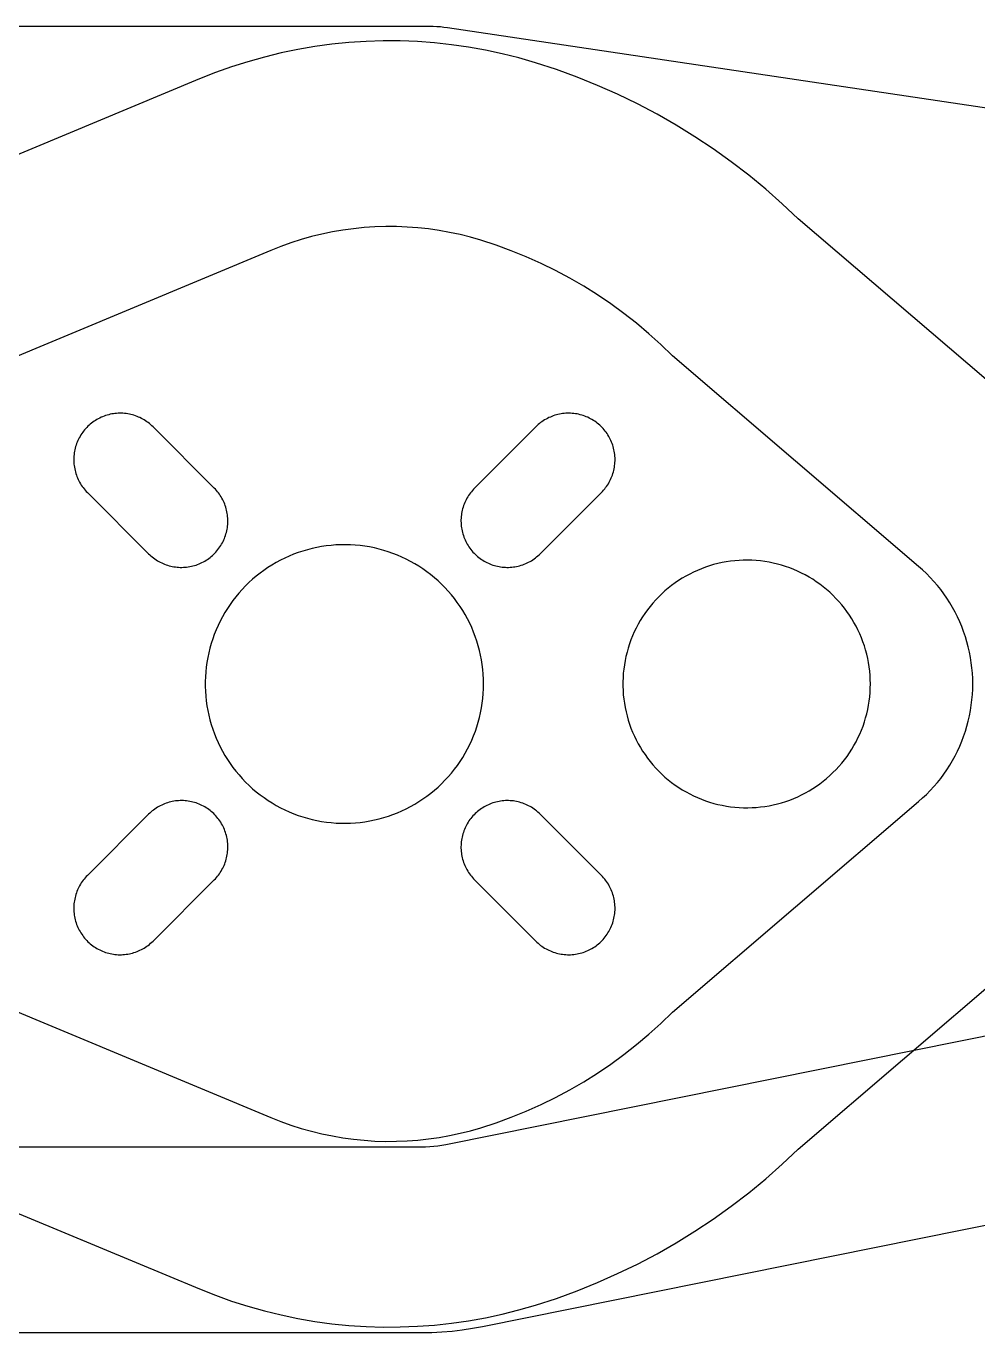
# Model space of a CAD drawing. Header units: millimetres. Extents: x 586 to 986, y -25 to 475.
# Drawn here: x 705.14 to 735.9, y 16.05 to 58.28 of the extents above; entities that cross this region are included whole.
import ezdxf

# ---------------------------------------------------------------- set-up
doc = ezdxf.new("R2010")
doc.units = ezdxf.units.MM
doc.header["$MEASUREMENT"] = 0
doc.layers.add('auxiliares', color=4, linetype='Continuous', true_color=0x00ffff)
doc.layers.add('corte', color=1, linetype='Continuous', true_color=0xff0000)

msp = doc.modelspace()

# ---------------------------------------------------------------- linework, layer by layer
at = {"layer": 'auxiliares'}
for p, q in [((675.912, 58.275), (718.172, 58.275)), ((718.172, 58.275), (718.29, 58.273)), ((718.29, 58.273), (718.408, 58.268)), ((718.408, 58.268), (718.526, 58.259)), ((718.526, 58.259), (718.643, 58.247)), ((718.643, 58.247), (718.761, 58.231)), ((718.761, 58.231), (743.757, 54.509)), ((713.923, 57.52), (713.38, 57.408)), ((714.469, 57.614), (713.923, 57.52)), ((715.019, 57.689), (714.469, 57.614)), ((715.57, 57.744), (715.019, 57.689)), ((716.124, 57.78), (715.57, 57.744)), ((716.678, 57.797), (716.124, 57.78)), ((717.232, 57.795), (716.678, 57.797)), ((717.786, 57.774), (717.232, 57.795)), ((718.34, 57.734), (717.786, 57.774)), ((718.891, 57.674), (718.34, 57.734)), ((719.44, 57.595), (718.891, 57.674)), ((719.986, 57.498), (719.44, 57.595)), ((720.528, 57.381), (719.986, 57.498)), ((712.307, 57.127), (711.779, 56.959)), ((712.841, 57.277), (712.307, 57.127)), ((713.38, 57.408), (712.841, 57.277)), ((721.065, 57.246), (720.528, 57.381)), ((721.598, 57.092), (721.065, 57.246)), ((722.275, 56.871), (721.598, 57.092)), ((711.256, 56.773), (710.741, 56.568)), ((711.779, 56.959), (711.256, 56.773)), ((722.945, 56.627), (722.275, 56.871)), ((723.606, 56.361), (722.945, 56.627)), ((710.741, 56.568), (690.963, 48.328)), ((724.257, 56.072), (723.606, 56.361)), ((724.898, 55.762), (724.257, 56.072)), ((725.529, 55.429), (724.898, 55.762)), ((726.147, 55.076), (725.529, 55.429)), ((726.754, 54.702), (726.147, 55.076)), ((727.347, 54.307), (726.754, 54.702)), ((727.927, 53.893), (727.347, 54.307)), ((728.492, 53.459), (727.927, 53.893)), ((729.042, 53.006), (728.492, 53.459)), ((729.577, 52.535), (729.042, 53.006)), ((730.095, 52.046), (729.577, 52.535)), ((737.888, 45.377), (730.095, 52.046)), ((730.095, 21.993), (737.888, 28.663)), ((746.145, 27.653), (718.705, 22.133)), ((690.963, 25.712), (710.741, 17.472)), ((717.916, 22.054), (675.912, 22.054)), ((718.048, 22.056), (717.916, 22.054)), ((718.181, 22.063), (718.048, 22.056)), ((718.312, 22.074), (718.181, 22.063)), ((718.444, 22.089), (718.312, 22.074)), ((718.575, 22.109), (718.444, 22.089)), ((718.705, 22.133), (718.575, 22.109)), ((729.577, 21.504), (730.095, 21.993)), ((729.042, 21.033), (729.577, 21.504)), ((728.492, 20.58), (729.042, 21.033)), ((727.927, 20.147), (728.492, 20.58)), ((727.347, 19.732), (727.927, 20.147)), ((726.754, 19.338), (727.347, 19.732)), ((726.147, 18.964), (726.754, 19.338)), ((724.898, 18.278), (725.529, 18.61)), ((725.529, 18.61), (726.147, 18.964)), ((724.257, 17.968), (724.898, 18.278)), ((723.606, 17.679), (724.257, 17.968)), ((710.741, 17.472), (711.256, 17.267)), ((722.275, 17.169), (722.945, 17.412)), ((722.945, 17.412), (723.606, 17.679)), ((711.256, 17.267), (711.779, 17.081)), ((711.779, 17.081), (712.307, 16.913)), ((712.307, 16.913), (712.841, 16.763)), ((721.065, 16.794), (721.598, 16.948)), ((721.598, 16.948), (722.275, 17.169)), ((712.841, 16.763), (713.38, 16.632)), ((713.38, 16.632), (713.923, 16.519)), ((713.923, 16.519), (714.469, 16.426)), ((719.44, 16.444), (719.986, 16.542)), ((719.986, 16.542), (720.528, 16.659)), ((720.528, 16.659), (721.065, 16.794)), ((714.469, 16.426), (715.019, 16.351)), ((715.019, 16.351), (715.57, 16.296)), ((715.57, 16.296), (716.124, 16.259)), ((716.124, 16.259), (716.678, 16.242)), ((716.678, 16.242), (717.232, 16.244)), ((717.232, 16.244), (717.786, 16.266)), ((717.786, 16.266), (718.34, 16.306)), ((718.34, 16.306), (718.891, 16.366)), ((718.891, 16.366), (719.44, 16.444))]:
    msp.add_line(p, q, dxfattribs=at)
at = {"layer": 'corte', "linetype": 'Continuous', "lineweight": 25}
for p, q in [((714.698, 51.555), (714.361, 51.473)), ((715.037, 51.625), (714.698, 51.555)), ((715.379, 51.683), (715.037, 51.625)), ((715.722, 51.73), (715.379, 51.683)), ((716.067, 51.765), (715.722, 51.73)), ((716.413, 51.787), (716.067, 51.765)), ((716.759, 51.798), (716.413, 51.787)), ((717.106, 51.797), (716.759, 51.798)), ((717.452, 51.783), (717.106, 51.797)), ((717.798, 51.758), (717.452, 51.783)), ((718.142, 51.721), (717.798, 51.758)), ((718.485, 51.672), (718.142, 51.721)), ((718.826, 51.611), (718.485, 51.672)), ((719.165, 51.538), (718.826, 51.611)), ((719.501, 51.453), (719.165, 51.538)), ((713.371, 51.157), (713.049, 51.03)), ((713.697, 51.274), (713.371, 51.157)), ((714.027, 51.379), (713.697, 51.274)), ((714.361, 51.473), (714.027, 51.379)), ((719.834, 51.357), (719.501, 51.453)), ((720.33, 51.195), (719.834, 51.357)), ((720.82, 51.016), (720.33, 51.195)), ((713.049, 51.03), (693.271, 42.789)), ((721.304, 50.82), (720.82, 51.016)), ((721.78, 50.607), (721.304, 50.82)), ((722.249, 50.378), (721.78, 50.607)), ((722.71, 50.132), (722.249, 50.378)), ((723.161, 49.871), (722.71, 50.132)), ((723.603, 49.594), (723.161, 49.871)), ((724.036, 49.302), (723.603, 49.594)), ((724.458, 48.995), (724.036, 49.302)), ((724.869, 48.674), (724.458, 48.995)), ((725.269, 48.338), (724.869, 48.674)), ((725.656, 47.989), (725.269, 48.338)), ((726.032, 47.626), (725.656, 47.989)), ((733.986, 40.819), (726.032, 47.626)), ((707.515, 45.613), (707.469, 45.59)), ((707.561, 45.636), (707.515, 45.613)), ((707.609, 45.656), (707.561, 45.636)), ((707.657, 45.675), (707.609, 45.656)), ((707.706, 45.692), (707.657, 45.675)), ((707.756, 45.707), (707.706, 45.692)), ((707.806, 45.721), (707.756, 45.707)), ((707.856, 45.733), (707.806, 45.721)), ((707.907, 45.743), (707.856, 45.733)), ((707.958, 45.752), (707.907, 45.743)), ((708.009, 45.758), (707.958, 45.752)), ((708.061, 45.763), (708.009, 45.758)), ((708.112, 45.766), (708.061, 45.763)), ((708.164, 45.768), (708.112, 45.766)), ((708.216, 45.767), (708.164, 45.768)), ((708.268, 45.765), (708.216, 45.767)), ((708.319, 45.761), (708.268, 45.765)), ((708.371, 45.755), (708.319, 45.761)), ((708.422, 45.748), (708.371, 45.755)), ((708.473, 45.738), (708.422, 45.748)), ((708.523, 45.727), (708.473, 45.738)), ((708.574, 45.714), (708.523, 45.727)), ((708.623, 45.7), (708.574, 45.714)), ((708.673, 45.683), (708.623, 45.7)), ((708.721, 45.666), (708.673, 45.683)), ((708.769, 45.646), (708.721, 45.666)), ((708.816, 45.625), (708.769, 45.646)), ((708.863, 45.602), (708.816, 45.625)), ((708.908, 45.577), (708.863, 45.602)), ((721.987, 45.602), (721.942, 45.577)), ((722.034, 45.625), (721.987, 45.602)), ((722.081, 45.646), (722.034, 45.625)), ((722.129, 45.666), (722.081, 45.646)), ((722.177, 45.683), (722.129, 45.666)), ((722.227, 45.7), (722.177, 45.683)), ((722.276, 45.714), (722.227, 45.7)), ((722.326, 45.727), (722.276, 45.714)), ((722.377, 45.738), (722.326, 45.727)), ((722.428, 45.748), (722.377, 45.738)), ((722.479, 45.755), (722.428, 45.748)), ((722.531, 45.761), (722.479, 45.755)), ((722.582, 45.765), (722.531, 45.761)), ((722.634, 45.767), (722.582, 45.765)), ((722.686, 45.768), (722.634, 45.767)), ((722.737, 45.766), (722.686, 45.768)), ((722.789, 45.763), (722.737, 45.766)), ((722.841, 45.758), (722.789, 45.763)), ((722.892, 45.752), (722.841, 45.758)), ((722.943, 45.743), (722.892, 45.752)), ((722.994, 45.733), (722.943, 45.743)), ((723.044, 45.721), (722.994, 45.733)), ((723.094, 45.707), (723.044, 45.721)), ((723.144, 45.692), (723.094, 45.707)), ((723.193, 45.675), (723.144, 45.692)), ((723.241, 45.656), (723.193, 45.675)), ((723.288, 45.636), (723.241, 45.656)), ((723.335, 45.613), (723.288, 45.636)), ((723.381, 45.59), (723.335, 45.613)), ((706.996, 45.193), (706.965, 45.151)), ((707.029, 45.233), (706.996, 45.193)), ((707.063, 45.272), (707.029, 45.233)), ((707.098, 45.31), (707.063, 45.272)), ((707.135, 45.346), (707.098, 45.31)), ((707.173, 45.382), (707.135, 45.346)), ((707.212, 45.416), (707.173, 45.382)), ((707.252, 45.448), (707.212, 45.416)), ((707.293, 45.48), (707.252, 45.448)), ((707.336, 45.509), (707.293, 45.48)), ((707.379, 45.538), (707.336, 45.509)), ((707.423, 45.565), (707.379, 45.538)), ((707.469, 45.59), (707.423, 45.565)), ((708.953, 45.551), (708.908, 45.577)), ((708.997, 45.524), (708.953, 45.551)), ((709.04, 45.495), (708.997, 45.524)), ((709.082, 45.464), (709.04, 45.495)), ((709.122, 45.432), (709.082, 45.464)), ((709.162, 45.399), (709.122, 45.432)), ((709.201, 45.364), (709.162, 45.399)), ((709.238, 45.328), (709.201, 45.364)), ((711.218, 43.348), (709.238, 45.328)), ((721.612, 45.328), (719.632, 43.348)), ((721.649, 45.364), (721.612, 45.328)), ((721.688, 45.399), (721.649, 45.364)), ((721.727, 45.432), (721.688, 45.399)), ((721.768, 45.464), (721.727, 45.432)), ((721.81, 45.495), (721.768, 45.464)), ((721.853, 45.524), (721.81, 45.495)), ((721.897, 45.551), (721.853, 45.524)), ((721.942, 45.577), (721.897, 45.551)), ((723.427, 45.565), (723.381, 45.59)), ((723.471, 45.538), (723.427, 45.565)), ((723.514, 45.509), (723.471, 45.538)), ((723.557, 45.48), (723.514, 45.509)), ((723.598, 45.448), (723.557, 45.48)), ((723.638, 45.416), (723.598, 45.448)), ((723.677, 45.382), (723.638, 45.416)), ((723.715, 45.346), (723.677, 45.382)), ((723.752, 45.31), (723.715, 45.346)), ((723.787, 45.272), (723.752, 45.31)), ((723.821, 45.233), (723.787, 45.272)), ((723.854, 45.193), (723.821, 45.233)), ((723.885, 45.151), (723.854, 45.193)), ((706.77, 44.787), (706.753, 44.739)), ((706.789, 44.836), (706.77, 44.787)), ((706.809, 44.883), (706.789, 44.836)), ((706.831, 44.93), (706.809, 44.883)), ((706.855, 44.976), (706.831, 44.93)), ((706.88, 45.021), (706.855, 44.976)), ((706.907, 45.066), (706.88, 45.021)), ((706.935, 45.109), (706.907, 45.066)), ((706.965, 45.151), (706.935, 45.109)), ((723.915, 45.109), (723.885, 45.151)), ((723.943, 45.066), (723.915, 45.109)), ((723.97, 45.021), (723.943, 45.066)), ((723.995, 44.976), (723.97, 45.021)), ((724.019, 44.93), (723.995, 44.976)), ((724.041, 44.883), (724.019, 44.93)), ((724.061, 44.836), (724.041, 44.883)), ((724.08, 44.787), (724.061, 44.836)), ((724.097, 44.739), (724.08, 44.787)), ((706.678, 44.332), (706.677, 44.281)), ((706.682, 44.384), (706.678, 44.332)), ((706.687, 44.436), (706.682, 44.384)), ((706.693, 44.487), (706.687, 44.436)), ((706.702, 44.538), (706.693, 44.487)), ((706.712, 44.589), (706.702, 44.538)), ((706.724, 44.639), (706.712, 44.589)), ((706.738, 44.689), (706.724, 44.639)), ((706.753, 44.739), (706.738, 44.689)), ((724.112, 44.689), (724.097, 44.739)), ((724.126, 44.639), (724.112, 44.689)), ((724.138, 44.589), (724.126, 44.639)), ((724.148, 44.538), (724.138, 44.589)), ((724.157, 44.487), (724.148, 44.538)), ((724.163, 44.436), (724.157, 44.487)), ((724.168, 44.384), (724.163, 44.436)), ((724.171, 44.332), (724.168, 44.384)), ((724.173, 44.281), (724.171, 44.332)), ((706.677, 44.281), (706.678, 44.229)), ((706.678, 44.229), (706.68, 44.177)), ((706.68, 44.177), (706.684, 44.125)), ((706.684, 44.125), (706.69, 44.074)), ((706.69, 44.074), (706.697, 44.023)), ((706.697, 44.023), (706.707, 43.972)), ((706.707, 43.972), (706.718, 43.921)), ((706.718, 43.921), (706.73, 43.871)), ((724.119, 43.871), (724.132, 43.921)), ((724.132, 43.921), (724.143, 43.972)), ((724.143, 43.972), (724.153, 44.023)), ((724.153, 44.023), (724.16, 44.074)), ((724.16, 44.074), (724.166, 44.125)), ((724.166, 44.125), (724.17, 44.177)), ((724.17, 44.177), (724.172, 44.229)), ((724.172, 44.229), (724.173, 44.281)), ((706.73, 43.871), (706.745, 43.821)), ((706.745, 43.821), (706.761, 43.772)), ((706.761, 43.772), (706.779, 43.724)), ((706.779, 43.724), (706.799, 43.676)), ((706.799, 43.676), (706.82, 43.629)), ((706.82, 43.629), (706.843, 43.582)), ((706.843, 43.582), (706.867, 43.536)), ((706.867, 43.536), (706.893, 43.492)), ((706.893, 43.492), (706.921, 43.448)), ((723.929, 43.448), (723.956, 43.492)), ((723.956, 43.492), (723.982, 43.536)), ((723.982, 43.536), (724.007, 43.582)), ((724.007, 43.582), (724.03, 43.629)), ((724.03, 43.629), (724.051, 43.676)), ((724.051, 43.676), (724.071, 43.724)), ((724.071, 43.724), (724.089, 43.772)), ((724.089, 43.772), (724.105, 43.821)), ((724.105, 43.821), (724.119, 43.871)), ((706.921, 43.448), (706.95, 43.405)), ((706.95, 43.405), (706.981, 43.363)), ((706.981, 43.363), (707.012, 43.322)), ((707.012, 43.322), (707.046, 43.283)), ((707.046, 43.283), (707.08, 43.244)), ((707.08, 43.244), (707.116, 43.207)), ((707.116, 43.207), (709.096, 41.227)), ((711.254, 43.311), (711.218, 43.348)), ((711.288, 43.273), (711.254, 43.311)), ((711.322, 43.233), (711.288, 43.273)), ((711.354, 43.192), (711.322, 43.233)), ((711.384, 43.15), (711.354, 43.192)), ((711.413, 43.108), (711.384, 43.15)), ((711.441, 43.064), (711.413, 43.108)), ((719.437, 43.108), (719.409, 43.064)), ((719.466, 43.15), (719.437, 43.108)), ((719.496, 43.192), (719.466, 43.15)), ((719.528, 43.233), (719.496, 43.192)), ((719.562, 43.273), (719.528, 43.233)), ((719.596, 43.311), (719.562, 43.273)), ((719.632, 43.348), (719.596, 43.311)), ((721.754, 41.227), (723.733, 43.207)), ((723.733, 43.207), (723.769, 43.244)), ((723.769, 43.244), (723.804, 43.283)), ((723.804, 43.283), (723.837, 43.322)), ((723.837, 43.322), (723.869, 43.363)), ((723.869, 43.363), (723.9, 43.405)), ((723.9, 43.405), (723.929, 43.448)), ((711.467, 43.019), (711.441, 43.064)), ((711.491, 42.973), (711.467, 43.019)), ((711.514, 42.927), (711.491, 42.973)), ((711.535, 42.88), (711.514, 42.927)), ((711.555, 42.832), (711.535, 42.88)), ((711.573, 42.783), (711.555, 42.832)), ((711.589, 42.734), (711.573, 42.783)), ((711.604, 42.684), (711.589, 42.734)), ((711.616, 42.634), (711.604, 42.684)), ((719.246, 42.684), (719.233, 42.634)), ((719.261, 42.734), (719.246, 42.684)), ((719.277, 42.783), (719.261, 42.734)), ((719.295, 42.832), (719.277, 42.783)), ((719.315, 42.88), (719.295, 42.832)), ((719.336, 42.927), (719.315, 42.88)), ((719.359, 42.973), (719.336, 42.927)), ((719.383, 43.019), (719.359, 42.973)), ((719.409, 43.064), (719.383, 43.019)), ((711.628, 42.584), (711.616, 42.634)), ((711.637, 42.533), (711.628, 42.584)), ((711.644, 42.481), (711.637, 42.533)), ((711.65, 42.43), (711.644, 42.481)), ((711.654, 42.378), (711.65, 42.43)), ((711.652, 42.171), (711.656, 42.223)), ((711.656, 42.327), (711.654, 42.378)), ((711.657, 42.275), (711.656, 42.327)), ((711.656, 42.223), (711.657, 42.275)), ((719.196, 42.378), (719.193, 42.327)), ((719.193, 42.327), (719.193, 42.275)), ((719.193, 42.275), (719.194, 42.223)), ((719.194, 42.223), (719.197, 42.171)), ((719.2, 42.43), (719.196, 42.378)), ((719.205, 42.481), (719.2, 42.43)), ((719.213, 42.533), (719.205, 42.481)), ((719.222, 42.584), (719.213, 42.533)), ((719.233, 42.634), (719.222, 42.584)), ((711.564, 41.768), (711.581, 41.817)), ((711.581, 41.817), (711.597, 41.866)), ((711.597, 41.866), (711.61, 41.916)), ((711.61, 41.916), (711.622, 41.967)), ((711.622, 41.967), (711.632, 42.017)), ((711.632, 42.017), (711.641, 42.068)), ((711.641, 42.068), (711.648, 42.12)), ((711.648, 42.12), (711.652, 42.171)), ((719.197, 42.171), (719.202, 42.12)), ((719.202, 42.12), (719.209, 42.068)), ((719.209, 42.068), (719.217, 42.017)), ((719.217, 42.017), (719.228, 41.967)), ((719.228, 41.967), (719.24, 41.916)), ((719.24, 41.916), (719.253, 41.866)), ((719.253, 41.866), (719.269, 41.817)), ((719.269, 41.817), (719.286, 41.768)), ((711.338, 41.363), (711.369, 41.404)), ((711.369, 41.404), (711.399, 41.446)), ((711.399, 41.446), (711.427, 41.49)), ((711.427, 41.49), (711.454, 41.534)), ((711.454, 41.534), (711.479, 41.579)), ((711.479, 41.579), (711.503, 41.625)), ((711.503, 41.625), (711.525, 41.672)), ((711.525, 41.672), (711.545, 41.72)), ((711.545, 41.72), (711.564, 41.768)), ((714.379, 41.397), (714.227, 41.358)), ((714.531, 41.43), (714.379, 41.397)), ((714.685, 41.459), (714.531, 41.43)), ((714.839, 41.482), (714.685, 41.459)), ((714.995, 41.499), (714.839, 41.482)), ((715.15, 41.511), (714.995, 41.499)), ((715.306, 41.518), (715.15, 41.511)), ((715.463, 41.52), (715.306, 41.518)), ((715.619, 41.516), (715.463, 41.52)), ((715.775, 41.506), (715.619, 41.516)), ((715.93, 41.491), (715.775, 41.506)), ((716.085, 41.471), (715.93, 41.491)), ((716.239, 41.446), (716.085, 41.471)), ((716.392, 41.415), (716.239, 41.446)), ((716.544, 41.378), (716.392, 41.415)), ((716.695, 41.337), (716.544, 41.378)), ((719.286, 41.768), (719.305, 41.72)), ((719.305, 41.72), (719.325, 41.672)), ((719.325, 41.672), (719.347, 41.625)), ((719.347, 41.625), (719.371, 41.579)), ((719.371, 41.579), (719.396, 41.534)), ((719.396, 41.534), (719.423, 41.49)), ((719.423, 41.49), (719.451, 41.446)), ((719.451, 41.446), (719.481, 41.404)), ((719.481, 41.404), (719.512, 41.363)), ((709.096, 41.227), (709.134, 41.191)), ((709.134, 41.191), (709.172, 41.156)), ((709.172, 41.156), (709.212, 41.123)), ((709.212, 41.123), (709.252, 41.091)), ((709.252, 41.091), (709.294, 41.061)), ((709.294, 41.061), (709.337, 41.032)), ((709.337, 41.032), (709.381, 41.004)), ((709.381, 41.004), (709.426, 40.978)), ((709.426, 40.978), (709.471, 40.954)), ((710.819, 40.942), (710.866, 40.966)), ((710.866, 40.966), (710.911, 40.991)), ((710.911, 40.991), (710.955, 41.018)), ((710.955, 41.018), (710.998, 41.046)), ((710.998, 41.046), (711.041, 41.076)), ((711.041, 41.076), (711.082, 41.107)), ((711.082, 41.107), (711.122, 41.14)), ((711.122, 41.14), (711.161, 41.174)), ((711.161, 41.174), (711.199, 41.209)), ((711.199, 41.209), (711.236, 41.246)), ((711.236, 41.246), (711.271, 41.283)), ((711.271, 41.283), (711.305, 41.322)), ((711.305, 41.322), (711.338, 41.363)), ((713.356, 41.016), (713.219, 40.942)), ((713.496, 41.086), (713.356, 41.016)), ((713.639, 41.15), (713.496, 41.086)), ((713.783, 41.21), (713.639, 41.15)), ((713.929, 41.264), (713.783, 41.21)), ((714.078, 41.313), (713.929, 41.264)), ((714.227, 41.358), (714.078, 41.313)), ((716.844, 41.29), (716.695, 41.337)), ((716.991, 41.238), (716.844, 41.29)), ((717.137, 41.182), (716.991, 41.238)), ((717.28, 41.12), (717.137, 41.182)), ((717.421, 41.053), (717.28, 41.12)), ((717.56, 40.981), (717.421, 41.053)), ((717.696, 40.905), (717.56, 40.981)), ((719.512, 41.363), (719.545, 41.322)), ((719.545, 41.322), (719.579, 41.283)), ((719.579, 41.283), (719.614, 41.246)), ((719.614, 41.246), (719.651, 41.209)), ((719.651, 41.209), (719.689, 41.174)), ((719.689, 41.174), (719.728, 41.14)), ((719.728, 41.14), (719.768, 41.107)), ((719.768, 41.107), (719.809, 41.076)), ((719.809, 41.076), (719.851, 41.046)), ((719.851, 41.046), (719.895, 41.018)), ((719.895, 41.018), (719.939, 40.991)), ((719.939, 40.991), (719.984, 40.966)), ((719.984, 40.966), (720.03, 40.942)), ((721.378, 40.954), (721.424, 40.978)), ((721.424, 40.978), (721.469, 41.004)), ((721.469, 41.004), (721.513, 41.032)), ((721.513, 41.032), (721.556, 41.061)), ((721.556, 41.061), (721.597, 41.091)), ((721.597, 41.091), (721.638, 41.123)), ((721.638, 41.123), (721.678, 41.156)), ((721.678, 41.156), (721.716, 41.191)), ((721.716, 41.191), (721.754, 41.227)), ((727.767, 40.965), (727.631, 40.94)), ((727.904, 40.986), (727.767, 40.965)), ((728.042, 41.001), (727.904, 40.986)), ((728.181, 41.012), (728.042, 41.001)), ((728.319, 41.018), (728.181, 41.012)), ((728.458, 41.02), (728.319, 41.018)), ((728.597, 41.016), (728.458, 41.02)), ((728.736, 41.008), (728.597, 41.016)), ((728.874, 40.995), (728.736, 41.008)), ((729.012, 40.977), (728.874, 40.995)), ((729.149, 40.954), (729.012, 40.977)), ((709.471, 40.954), (709.518, 40.931)), ((709.518, 40.931), (709.565, 40.91)), ((709.565, 40.91), (709.613, 40.89)), ((709.613, 40.89), (709.662, 40.872)), ((709.662, 40.872), (709.711, 40.856)), ((709.711, 40.856), (709.76, 40.841)), ((709.76, 40.841), (709.811, 40.828)), ((709.811, 40.828), (709.861, 40.817)), ((709.861, 40.817), (709.912, 40.808)), ((709.912, 40.808), (709.963, 40.8)), ((709.963, 40.8), (710.015, 40.795)), ((710.015, 40.795), (710.066, 40.791)), ((710.066, 40.791), (710.118, 40.788)), ((710.118, 40.788), (710.17, 40.788)), ((710.17, 40.788), (710.222, 40.789)), ((710.222, 40.789), (710.273, 40.792)), ((710.273, 40.792), (710.325, 40.797)), ((710.325, 40.797), (710.376, 40.804)), ((710.376, 40.804), (710.427, 40.812)), ((710.427, 40.812), (710.478, 40.823)), ((710.478, 40.823), (710.529, 40.835)), ((710.529, 40.835), (710.578, 40.848)), ((710.578, 40.848), (710.628, 40.864)), ((710.628, 40.864), (710.677, 40.881)), ((710.677, 40.881), (710.725, 40.899)), ((710.725, 40.899), (710.773, 40.92)), ((710.773, 40.92), (710.819, 40.942)), ((712.697, 40.599), (712.575, 40.502)), ((712.823, 40.691), (712.697, 40.599)), ((712.952, 40.78), (712.823, 40.691)), ((713.084, 40.863), (712.952, 40.78)), ((713.219, 40.942), (713.084, 40.863)), ((717.83, 40.823), (717.696, 40.905)), ((717.96, 40.738), (717.83, 40.823)), ((718.088, 40.647), (717.96, 40.738)), ((718.212, 40.553), (718.088, 40.647)), ((718.333, 40.454), (718.212, 40.553)), ((720.03, 40.942), (720.077, 40.92)), ((720.077, 40.92), (720.125, 40.899)), ((720.125, 40.899), (720.173, 40.881)), ((720.173, 40.881), (720.222, 40.864)), ((720.222, 40.864), (720.271, 40.848)), ((720.271, 40.848), (720.321, 40.835)), ((720.321, 40.835), (720.372, 40.823)), ((720.372, 40.823), (720.423, 40.812)), ((720.423, 40.812), (720.474, 40.804)), ((720.474, 40.804), (720.525, 40.797)), ((720.525, 40.797), (720.576, 40.792)), ((720.576, 40.792), (720.628, 40.789)), ((720.628, 40.789), (720.68, 40.788)), ((720.68, 40.788), (720.732, 40.788)), ((720.732, 40.788), (720.783, 40.791)), ((720.783, 40.791), (720.835, 40.795)), ((720.835, 40.795), (720.887, 40.8)), ((720.887, 40.8), (720.938, 40.808)), ((720.938, 40.808), (720.989, 40.817)), ((720.989, 40.817), (721.039, 40.828)), ((721.039, 40.828), (721.089, 40.841)), ((721.089, 40.841), (721.139, 40.856)), ((721.139, 40.856), (721.188, 40.872)), ((721.188, 40.872), (721.237, 40.89)), ((721.237, 40.89), (721.285, 40.91)), ((721.285, 40.91), (721.332, 40.931)), ((721.332, 40.931), (721.378, 40.954)), ((726.586, 40.572), (726.464, 40.506)), ((726.711, 40.634), (726.586, 40.572)), ((726.837, 40.691), (726.711, 40.634)), ((726.965, 40.744), (726.837, 40.691)), ((727.096, 40.792), (726.965, 40.744)), ((727.227, 40.836), (727.096, 40.792)), ((727.36, 40.876), (727.227, 40.836)), ((727.495, 40.91), (727.36, 40.876)), ((727.631, 40.94), (727.495, 40.91)), ((729.285, 40.926), (729.149, 40.954)), ((729.42, 40.894), (729.285, 40.926)), ((729.554, 40.857), (729.42, 40.894)), ((729.686, 40.816), (729.554, 40.857)), ((729.817, 40.77), (729.686, 40.816)), ((729.946, 40.719), (729.817, 40.77)), ((730.074, 40.664), (729.946, 40.719)), ((730.199, 40.605), (730.074, 40.664)), ((730.323, 40.541), (730.199, 40.605)), ((730.444, 40.473), (730.323, 40.541)), ((734.115, 40.704), (733.986, 40.819)), ((734.241, 40.585), (734.115, 40.704)), ((734.362, 40.462), (734.241, 40.585)), ((712.228, 40.187), (712.12, 40.074)), ((712.34, 40.296), (712.228, 40.187)), ((712.456, 40.401), (712.34, 40.296)), ((712.575, 40.502), (712.456, 40.401)), ((718.45, 40.351), (718.333, 40.454)), ((718.564, 40.244), (718.45, 40.351)), ((718.674, 40.133), (718.564, 40.244)), ((718.78, 40.018), (718.674, 40.133)), ((725.891, 40.115), (725.785, 40.025)), ((726, 40.201), (725.891, 40.115)), ((726.112, 40.283), (726, 40.201)), ((726.227, 40.362), (726.112, 40.283)), ((726.344, 40.436), (726.227, 40.362)), ((726.464, 40.506), (726.344, 40.436)), ((730.562, 40.401), (730.444, 40.473)), ((730.678, 40.325), (730.562, 40.401)), ((730.792, 40.244), (730.678, 40.325)), ((730.902, 40.16), (730.792, 40.244)), ((731.01, 40.072), (730.902, 40.16)), ((734.478, 40.335), (734.362, 40.462)), ((734.59, 40.204), (734.478, 40.335)), ((734.698, 40.069), (734.59, 40.204)), ((711.821, 39.714), (711.729, 39.587)), ((711.916, 39.837), (711.821, 39.714)), ((712.016, 39.958), (711.916, 39.837)), ((712.12, 40.074), (712.016, 39.958)), ((718.882, 39.9), (718.78, 40.018)), ((718.98, 39.778), (718.882, 39.9)), ((719.074, 39.653), (718.98, 39.778)), ((725.487, 39.735), (725.395, 39.631)), ((725.583, 39.835), (725.487, 39.735)), ((725.683, 39.932), (725.583, 39.835)), ((725.785, 40.025), (725.683, 39.932)), ((731.114, 39.981), (731.01, 40.072)), ((731.215, 39.886), (731.114, 39.981)), ((731.313, 39.787), (731.215, 39.886)), ((731.407, 39.685), (731.313, 39.787)), ((734.801, 39.93), (734.698, 40.069)), ((734.899, 39.788), (734.801, 39.93)), ((734.992, 39.643), (734.899, 39.788)), ((711.56, 39.325), (711.482, 39.189)), ((711.642, 39.457), (711.56, 39.325)), ((711.729, 39.587), (711.642, 39.457)), ((719.163, 39.525), (719.074, 39.653)), ((719.248, 39.394), (719.163, 39.525)), ((719.328, 39.26), (719.248, 39.394)), ((725.14, 39.302), (725.063, 39.187)), ((725.221, 39.415), (725.14, 39.302)), ((725.306, 39.524), (725.221, 39.415)), ((725.395, 39.631), (725.306, 39.524)), ((731.498, 39.58), (731.407, 39.685)), ((731.585, 39.472), (731.498, 39.58)), ((731.668, 39.361), (731.585, 39.472)), ((731.748, 39.247), (731.668, 39.361)), ((735.08, 39.494), (734.992, 39.643)), ((735.163, 39.343), (735.08, 39.494)), ((735.24, 39.189), (735.163, 39.343)), ((711.341, 38.91), (711.278, 38.768)), ((711.409, 39.051), (711.341, 38.91)), ((711.482, 39.189), (711.409, 39.051)), ((719.403, 39.123), (719.328, 39.26)), ((719.474, 38.984), (719.403, 39.123)), ((719.54, 38.842), (719.474, 38.984)), ((724.92, 38.948), (724.856, 38.825)), ((724.989, 39.069), (724.92, 38.948)), ((725.063, 39.187), (724.989, 39.069)), ((731.823, 39.13), (731.748, 39.247)), ((731.894, 39.011), (731.823, 39.13)), ((731.961, 38.889), (731.894, 39.011)), ((732.024, 38.765), (731.961, 38.889)), ((735.312, 39.032), (735.24, 39.189)), ((735.379, 38.873), (735.312, 39.032)), ((735.44, 38.712), (735.379, 38.873)), ((711.167, 38.476), (711.119, 38.327)), ((711.22, 38.623), (711.167, 38.476)), ((711.278, 38.768), (711.22, 38.623)), ((719.6, 38.698), (719.54, 38.842)), ((719.656, 38.552), (719.6, 38.698)), ((719.707, 38.404), (719.656, 38.552)), ((724.687, 38.445), (724.64, 38.314)), ((724.739, 38.573), (724.687, 38.445)), ((724.795, 38.7), (724.739, 38.573)), ((724.856, 38.825), (724.795, 38.7)), ((732.082, 38.64), (732.024, 38.765)), ((732.136, 38.512), (732.082, 38.64)), ((732.186, 38.382), (732.136, 38.512)), ((735.496, 38.548), (735.44, 38.712)), ((735.546, 38.383), (735.496, 38.548)), ((711.039, 38.025), (711.006, 37.872)), ((711.076, 38.177), (711.039, 38.025)), ((711.119, 38.327), (711.076, 38.177)), ((719.752, 38.255), (719.707, 38.404)), ((719.792, 38.104), (719.752, 38.255)), ((719.827, 37.952), (719.792, 38.104)), ((724.559, 38.048), (724.526, 37.913)), ((724.597, 38.182), (724.559, 38.048)), ((724.64, 38.314), (724.597, 38.182)), ((732.231, 38.251), (732.186, 38.382)), ((732.271, 38.118), (732.231, 38.251)), ((732.307, 37.984), (732.271, 38.118)), ((735.59, 38.216), (735.546, 38.383)), ((735.628, 38.048), (735.59, 38.216)), ((735.661, 37.878), (735.628, 38.048)), ((710.98, 37.718), (710.958, 37.564)), ((711.006, 37.872), (710.98, 37.718)), ((719.857, 37.798), (719.827, 37.952)), ((719.881, 37.644), (719.857, 37.798)), ((719.9, 37.489), (719.881, 37.644)), ((724.473, 37.641), (724.454, 37.503)), ((724.497, 37.778), (724.473, 37.641)), ((724.526, 37.913), (724.497, 37.778)), ((732.338, 37.848), (732.307, 37.984)), ((732.365, 37.712), (732.338, 37.848)), ((732.386, 37.575), (732.365, 37.712)), ((735.688, 37.708), (735.661, 37.878)), ((735.708, 37.537), (735.688, 37.708)), ((710.931, 37.253), (710.926, 37.096)), ((710.942, 37.408), (710.931, 37.253)), ((710.958, 37.564), (710.942, 37.408)), ((719.914, 37.333), (719.9, 37.489)), ((719.922, 37.177), (719.914, 37.333)), ((719.925, 37.021), (719.922, 37.177)), ((724.43, 37.227), (724.426, 37.088)), ((724.44, 37.365), (724.43, 37.227)), ((724.454, 37.503), (724.44, 37.365)), ((732.403, 37.437), (732.386, 37.575)), ((732.415, 37.299), (732.403, 37.437)), ((732.422, 37.16), (732.415, 37.299)), ((732.425, 37.021), (732.422, 37.16)), ((735.723, 37.365), (735.708, 37.537)), ((735.732, 37.192), (735.723, 37.365)), ((735.735, 37.02), (735.732, 37.192)), ((710.926, 37.096), (710.926, 36.94)), ((710.926, 36.94), (710.931, 36.784)), ((710.931, 36.784), (710.942, 36.628)), ((719.914, 36.709), (719.922, 36.865)), ((719.922, 36.865), (719.925, 37.021)), ((724.426, 37.088), (724.426, 36.949)), ((724.426, 36.949), (724.43, 36.81)), ((724.43, 36.81), (724.44, 36.672)), ((732.403, 36.605), (732.415, 36.744)), ((732.415, 36.744), (732.423, 36.882)), ((732.423, 36.882), (732.425, 37.021)), ((735.723, 36.675), (735.732, 36.847)), ((735.732, 36.847), (735.735, 37.02)), ((710.942, 36.628), (710.958, 36.473)), ((710.958, 36.473), (710.98, 36.318)), ((710.98, 36.318), (711.007, 36.164)), ((719.858, 36.244), (719.882, 36.398)), ((719.882, 36.398), (719.901, 36.554)), ((719.901, 36.554), (719.914, 36.709)), ((724.44, 36.672), (724.455, 36.534)), ((724.455, 36.534), (724.474, 36.396)), ((724.474, 36.396), (724.498, 36.259)), ((732.339, 36.194), (732.365, 36.33)), ((732.365, 36.33), (732.387, 36.468)), ((732.387, 36.468), (732.403, 36.605)), ((735.661, 36.161), (735.688, 36.332)), ((735.688, 36.332), (735.708, 36.503)), ((735.708, 36.503), (735.723, 36.675)), ((711.007, 36.164), (711.039, 36.012)), ((711.039, 36.012), (711.077, 35.86)), ((719.753, 35.788), (719.793, 35.939)), ((719.793, 35.939), (719.828, 36.091)), ((719.828, 36.091), (719.858, 36.244)), ((724.498, 36.259), (724.527, 36.124)), ((724.527, 36.124), (724.56, 35.989)), ((724.56, 35.989), (724.598, 35.855)), ((732.232, 35.792), (732.272, 35.924)), ((732.272, 35.924), (732.308, 36.059)), ((732.308, 36.059), (732.339, 36.194)), ((735.59, 35.823), (735.628, 35.992)), ((735.628, 35.992), (735.661, 36.161)), ((711.077, 35.86), (711.12, 35.71)), ((711.12, 35.71), (711.168, 35.561)), ((711.168, 35.561), (711.221, 35.414)), ((719.601, 35.344), (719.657, 35.49)), ((719.657, 35.49), (719.708, 35.638)), ((719.708, 35.638), (719.753, 35.788)), ((724.598, 35.855), (724.641, 35.723)), ((724.641, 35.723), (724.688, 35.593)), ((724.688, 35.593), (724.74, 35.464)), ((732.083, 35.403), (732.137, 35.531)), ((732.137, 35.531), (732.187, 35.66)), ((732.187, 35.66), (732.232, 35.792)), ((735.44, 35.328), (735.496, 35.491)), ((735.496, 35.491), (735.546, 35.657)), ((735.546, 35.657), (735.59, 35.823)), ((711.221, 35.414), (711.279, 35.269)), ((711.279, 35.269), (711.343, 35.127)), ((711.343, 35.127), (711.411, 34.986)), ((719.405, 34.919), (719.475, 35.059)), ((719.475, 35.059), (719.541, 35.2)), ((719.541, 35.2), (719.601, 35.344)), ((724.74, 35.464), (724.796, 35.337)), ((724.796, 35.337), (724.857, 35.212)), ((724.857, 35.212), (724.922, 35.089)), ((724.922, 35.089), (724.991, 34.969)), ((731.895, 35.031), (731.962, 35.153)), ((731.962, 35.153), (732.025, 35.277)), ((732.025, 35.277), (732.083, 35.403)), ((735.312, 35.008), (735.379, 35.167)), ((735.379, 35.167), (735.44, 35.328)), ((711.411, 34.986), (711.484, 34.848)), ((711.484, 34.848), (711.562, 34.712)), ((711.562, 34.712), (711.644, 34.58)), ((719.165, 34.517), (719.249, 34.648)), ((719.249, 34.648), (719.329, 34.782)), ((719.329, 34.782), (719.405, 34.919)), ((724.991, 34.969), (725.064, 34.851)), ((725.064, 34.851), (725.141, 34.736)), ((725.141, 34.736), (725.223, 34.623)), ((725.223, 34.623), (725.308, 34.513)), ((731.587, 34.57), (731.67, 34.681)), ((731.67, 34.681), (731.749, 34.795)), ((731.749, 34.795), (731.824, 34.912)), ((731.824, 34.912), (731.895, 35.031)), ((735.08, 34.545), (735.163, 34.697)), ((735.163, 34.697), (735.24, 34.851)), ((735.24, 34.851), (735.312, 35.008)), ((711.644, 34.58), (711.731, 34.45)), ((711.731, 34.45), (711.822, 34.323)), ((711.822, 34.323), (711.918, 34.2)), ((711.918, 34.2), (712.018, 34.08)), ((718.884, 34.142), (718.982, 34.264)), ((718.982, 34.264), (719.076, 34.389)), ((719.076, 34.389), (719.165, 34.517)), ((725.308, 34.513), (725.397, 34.407)), ((725.397, 34.407), (725.489, 34.303)), ((725.489, 34.303), (725.585, 34.203)), ((725.585, 34.203), (725.685, 34.106)), ((731.217, 34.156), (731.315, 34.254)), ((731.315, 34.254), (731.409, 34.356)), ((731.409, 34.356), (731.5, 34.462)), ((731.5, 34.462), (731.587, 34.57)), ((734.801, 34.109), (734.899, 34.251)), ((734.899, 34.251), (734.992, 34.397)), ((734.992, 34.397), (735.08, 34.545)), ((712.018, 34.08), (712.122, 33.963)), ((712.122, 33.963), (712.23, 33.851)), ((712.23, 33.851), (712.342, 33.742)), ((718.453, 33.691), (718.566, 33.798)), ((718.566, 33.798), (718.676, 33.909)), ((718.676, 33.909), (718.782, 34.023)), ((718.782, 34.023), (718.884, 34.142)), ((725.685, 34.106), (725.787, 34.013)), ((725.787, 34.013), (725.893, 33.923)), ((725.893, 33.923), (726.002, 33.837)), ((726.002, 33.837), (726.114, 33.755)), ((730.681, 33.717), (730.794, 33.797)), ((730.794, 33.797), (730.904, 33.881)), ((730.904, 33.881), (731.012, 33.969)), ((731.012, 33.969), (731.116, 34.061)), ((731.116, 34.061), (731.217, 34.156)), ((734.478, 33.705), (734.59, 33.836)), ((734.59, 33.836), (734.698, 33.971)), ((734.698, 33.971), (734.801, 34.109)), ((712.342, 33.742), (712.458, 33.637)), ((712.458, 33.637), (712.577, 33.536)), ((712.577, 33.536), (712.7, 33.439)), ((712.7, 33.439), (712.826, 33.347)), ((717.963, 33.304), (718.09, 33.394)), ((718.09, 33.394), (718.214, 33.489)), ((718.214, 33.489), (718.335, 33.588)), ((718.335, 33.588), (718.453, 33.691)), ((726.114, 33.755), (726.229, 33.676)), ((726.229, 33.676), (726.346, 33.602)), ((726.346, 33.602), (726.466, 33.532)), ((726.466, 33.532), (726.589, 33.466)), ((726.589, 33.466), (726.713, 33.405)), ((726.713, 33.405), (726.839, 33.347)), ((729.949, 33.322), (730.076, 33.377)), ((730.076, 33.377), (730.202, 33.436)), ((730.202, 33.436), (730.325, 33.5)), ((730.325, 33.5), (730.446, 33.568)), ((730.446, 33.568), (730.565, 33.64)), ((730.565, 33.64), (730.681, 33.717)), ((734.115, 33.336), (734.241, 33.454)), ((734.241, 33.454), (734.362, 33.577)), ((734.362, 33.577), (734.478, 33.705)), ((709.252, 32.948), (709.212, 32.917)), ((709.294, 32.979), (709.252, 32.948)), ((709.337, 33.008), (709.294, 32.979)), ((709.381, 33.036), (709.337, 33.008)), ((709.426, 33.062), (709.381, 33.036)), ((709.471, 33.086), (709.426, 33.062)), ((709.518, 33.109), (709.471, 33.086)), ((709.565, 33.13), (709.518, 33.109)), ((709.613, 33.15), (709.565, 33.13)), ((709.662, 33.168), (709.613, 33.15)), ((709.711, 33.184), (709.662, 33.168)), ((709.76, 33.199), (709.711, 33.184)), ((709.811, 33.211), (709.76, 33.199)), ((709.861, 33.222), (709.811, 33.211)), ((709.912, 33.232), (709.861, 33.222)), ((709.963, 33.239), (709.912, 33.232)), ((710.015, 33.245), (709.963, 33.239)), ((710.066, 33.249), (710.015, 33.245)), ((710.118, 33.251), (710.066, 33.249)), ((710.17, 33.252), (710.118, 33.251)), ((710.222, 33.25), (710.17, 33.252)), ((710.273, 33.247), (710.222, 33.25)), ((710.325, 33.242), (710.273, 33.247)), ((710.376, 33.236), (710.325, 33.242)), ((710.427, 33.227), (710.376, 33.236)), ((710.478, 33.217), (710.427, 33.227)), ((710.529, 33.205), (710.478, 33.217)), ((710.578, 33.191), (710.529, 33.205)), ((710.628, 33.176), (710.578, 33.191)), ((710.677, 33.159), (710.628, 33.176)), ((710.725, 33.14), (710.677, 33.159)), ((710.773, 33.12), (710.725, 33.14)), ((710.819, 33.098), (710.773, 33.12)), ((710.866, 33.074), (710.819, 33.098)), ((710.911, 33.049), (710.866, 33.074)), ((710.955, 33.022), (710.911, 33.049)), ((710.998, 32.994), (710.955, 33.022)), ((711.041, 32.964), (710.998, 32.994)), ((711.082, 32.933), (711.041, 32.964)), ((711.122, 32.9), (711.082, 32.933)), ((712.826, 33.347), (712.955, 33.259)), ((712.955, 33.259), (713.087, 33.175)), ((713.087, 33.175), (713.221, 33.096)), ((713.221, 33.096), (713.359, 33.022)), ((713.359, 33.022), (713.499, 32.953)), ((713.499, 32.953), (713.641, 32.888)), ((717.283, 32.921), (717.424, 32.988)), ((717.424, 32.988), (717.563, 33.06)), ((717.563, 33.06), (717.699, 33.137)), ((717.699, 33.137), (717.832, 33.218)), ((717.832, 33.218), (717.963, 33.304)), ((719.768, 32.933), (719.728, 32.9)), ((719.809, 32.964), (719.768, 32.933)), ((719.851, 32.994), (719.809, 32.964)), ((719.895, 33.022), (719.851, 32.994)), ((719.939, 33.049), (719.895, 33.022)), ((719.984, 33.074), (719.939, 33.049)), ((720.03, 33.098), (719.984, 33.074)), ((720.077, 33.12), (720.03, 33.098)), ((720.125, 33.14), (720.077, 33.12)), ((720.173, 33.159), (720.125, 33.14)), ((720.222, 33.176), (720.173, 33.159)), ((720.271, 33.191), (720.222, 33.176)), ((720.321, 33.205), (720.271, 33.191)), ((720.372, 33.217), (720.321, 33.205)), ((720.423, 33.227), (720.372, 33.217)), ((720.474, 33.236), (720.423, 33.227)), ((720.525, 33.242), (720.474, 33.236)), ((720.576, 33.247), (720.525, 33.242)), ((720.628, 33.25), (720.576, 33.247)), ((720.68, 33.252), (720.628, 33.25)), ((720.732, 33.251), (720.68, 33.252)), ((720.783, 33.249), (720.732, 33.251)), ((720.835, 33.245), (720.783, 33.249)), ((720.887, 33.239), (720.835, 33.245)), ((720.938, 33.232), (720.887, 33.239)), ((720.989, 33.222), (720.938, 33.232)), ((721.039, 33.211), (720.989, 33.222)), ((721.089, 33.199), (721.039, 33.211)), ((721.139, 33.184), (721.089, 33.199)), ((721.188, 33.168), (721.139, 33.184)), ((721.237, 33.15), (721.188, 33.168)), ((721.285, 33.13), (721.237, 33.15)), ((721.332, 33.109), (721.285, 33.13)), ((721.378, 33.086), (721.332, 33.109)), ((721.424, 33.062), (721.378, 33.086)), ((721.469, 33.036), (721.424, 33.062)), ((721.513, 33.008), (721.469, 33.036)), ((721.556, 32.979), (721.513, 33.008)), ((721.597, 32.948), (721.556, 32.979)), ((721.638, 32.917), (721.597, 32.948)), ((726.032, 26.413), (733.986, 33.221)), ((726.839, 33.347), (726.968, 33.295)), ((726.968, 33.295), (727.098, 33.246)), ((727.098, 33.246), (727.23, 33.203)), ((727.23, 33.203), (727.363, 33.163)), ((727.363, 33.163), (727.498, 33.129)), ((727.498, 33.129), (727.633, 33.099)), ((727.633, 33.099), (727.77, 33.074)), ((727.77, 33.074), (727.907, 33.054)), ((727.907, 33.054), (728.045, 33.038)), ((728.045, 33.038), (728.183, 33.027)), ((728.183, 33.027), (728.322, 33.021)), ((728.322, 33.021), (728.461, 33.02)), ((728.461, 33.02), (728.6, 33.024)), ((728.6, 33.024), (728.738, 33.032)), ((728.738, 33.032), (728.877, 33.045)), ((728.877, 33.045), (729.014, 33.063)), ((729.014, 33.063), (729.151, 33.086)), ((729.151, 33.086), (729.287, 33.114)), ((729.287, 33.114), (729.422, 33.146)), ((729.422, 33.146), (729.556, 33.183)), ((729.556, 33.183), (729.689, 33.225)), ((729.689, 33.225), (729.82, 33.271)), ((729.82, 33.271), (729.949, 33.322)), ((733.986, 33.221), (734.115, 33.336)), ((709.096, 32.813), (707.116, 30.833)), ((709.134, 32.849), (709.096, 32.813)), ((709.172, 32.883), (709.134, 32.849)), ((709.212, 32.917), (709.172, 32.883)), ((711.161, 32.866), (711.122, 32.9)), ((711.199, 32.831), (711.161, 32.866)), ((711.236, 32.794), (711.199, 32.831)), ((711.271, 32.756), (711.236, 32.794)), ((711.305, 32.717), (711.271, 32.756)), ((711.338, 32.677), (711.305, 32.717)), ((711.369, 32.636), (711.338, 32.677)), ((711.399, 32.593), (711.369, 32.636)), ((711.427, 32.55), (711.399, 32.593)), ((711.454, 32.506), (711.427, 32.55)), ((713.641, 32.888), (713.786, 32.829)), ((713.786, 32.829), (713.932, 32.775)), ((713.932, 32.775), (714.08, 32.725)), ((714.08, 32.725), (714.23, 32.681)), ((714.23, 32.681), (714.382, 32.642)), ((714.382, 32.642), (714.534, 32.609)), ((714.534, 32.609), (714.688, 32.581)), ((714.688, 32.581), (714.842, 32.558)), ((714.842, 32.558), (714.997, 32.54)), ((714.997, 32.54), (715.153, 32.528)), ((715.153, 32.528), (715.309, 32.521)), ((715.309, 32.521), (715.465, 32.52)), ((715.465, 32.52), (715.622, 32.524)), ((715.622, 32.524), (715.778, 32.534)), ((715.778, 32.534), (715.933, 32.549)), ((715.933, 32.549), (716.088, 32.569)), ((716.088, 32.569), (716.242, 32.595)), ((716.242, 32.595), (716.395, 32.626)), ((716.395, 32.626), (716.547, 32.662)), ((716.547, 32.662), (716.698, 32.704)), ((716.698, 32.704), (716.847, 32.75)), ((716.847, 32.75), (716.994, 32.802)), ((716.994, 32.802), (717.139, 32.859)), ((717.139, 32.859), (717.283, 32.921)), ((719.423, 32.55), (719.396, 32.506)), ((719.451, 32.593), (719.423, 32.55)), ((719.481, 32.636), (719.451, 32.593)), ((719.512, 32.677), (719.481, 32.636)), ((719.545, 32.717), (719.512, 32.677)), ((719.579, 32.756), (719.545, 32.717)), ((719.614, 32.794), (719.579, 32.756)), ((719.651, 32.831), (719.614, 32.794)), ((719.689, 32.866), (719.651, 32.831)), ((719.728, 32.9), (719.689, 32.866)), ((721.678, 32.883), (721.638, 32.917)), ((721.716, 32.849), (721.678, 32.883)), ((721.754, 32.813), (721.716, 32.849)), ((723.733, 30.833), (721.754, 32.813)), ((711.479, 32.46), (711.454, 32.506)), ((711.503, 32.414), (711.479, 32.46)), ((711.525, 32.368), (711.503, 32.414)), ((711.545, 32.32), (711.525, 32.368)), ((711.564, 32.272), (711.545, 32.32)), ((711.581, 32.223), (711.564, 32.272)), ((711.597, 32.173), (711.581, 32.223)), ((711.61, 32.123), (711.597, 32.173)), ((711.622, 32.073), (711.61, 32.123)), ((719.24, 32.123), (719.228, 32.073)), ((719.253, 32.173), (719.24, 32.123)), ((719.269, 32.223), (719.253, 32.173)), ((719.286, 32.272), (719.269, 32.223)), ((719.305, 32.32), (719.286, 32.272)), ((719.325, 32.368), (719.305, 32.32)), ((719.347, 32.414), (719.325, 32.368)), ((719.371, 32.46), (719.347, 32.414)), ((719.396, 32.506), (719.371, 32.46)), ((711.632, 32.022), (711.622, 32.073)), ((711.641, 31.971), (711.632, 32.022)), ((711.648, 31.92), (711.641, 31.971)), ((711.652, 31.868), (711.648, 31.92)), ((711.656, 31.817), (711.652, 31.868)), ((711.654, 31.661), (711.656, 31.713)), ((711.657, 31.765), (711.656, 31.817)), ((711.656, 31.713), (711.657, 31.765)), ((719.194, 31.817), (719.193, 31.765)), ((719.193, 31.765), (719.193, 31.713)), ((719.193, 31.713), (719.196, 31.661)), ((719.197, 31.868), (719.194, 31.817)), ((719.202, 31.92), (719.197, 31.868)), ((719.209, 31.971), (719.202, 31.92)), ((719.217, 32.022), (719.209, 31.971)), ((719.228, 32.073), (719.217, 32.022)), ((693.271, 31.251), (713.049, 23.01)), ((711.555, 31.208), (711.573, 31.256)), ((711.573, 31.256), (711.589, 31.306)), ((711.589, 31.306), (711.604, 31.355)), ((711.604, 31.355), (711.616, 31.405)), ((711.616, 31.405), (711.628, 31.456)), ((711.628, 31.456), (711.637, 31.507)), ((711.637, 31.507), (711.644, 31.558)), ((711.644, 31.558), (711.65, 31.61)), ((711.65, 31.61), (711.654, 31.661)), ((719.196, 31.661), (719.2, 31.61)), ((719.2, 31.61), (719.205, 31.558)), ((719.205, 31.558), (719.213, 31.507)), ((719.213, 31.507), (719.222, 31.456)), ((719.222, 31.456), (719.233, 31.405)), ((719.233, 31.405), (719.246, 31.355)), ((719.246, 31.355), (719.261, 31.306)), ((719.261, 31.306), (719.277, 31.256)), ((719.277, 31.256), (719.295, 31.208)), ((707.116, 30.833), (707.08, 30.795)), ((711.322, 30.807), (711.354, 30.847)), ((711.354, 30.847), (711.384, 30.889)), ((711.384, 30.889), (711.413, 30.932)), ((711.413, 30.932), (711.441, 30.976)), ((711.441, 30.976), (711.467, 31.021)), ((711.467, 31.021), (711.491, 31.066)), ((711.491, 31.066), (711.514, 31.113)), ((711.514, 31.113), (711.535, 31.16)), ((711.535, 31.16), (711.555, 31.208)), ((719.295, 31.208), (719.315, 31.16)), ((719.315, 31.16), (719.336, 31.113)), ((719.336, 31.113), (719.359, 31.066)), ((719.359, 31.066), (719.383, 31.021)), ((719.383, 31.021), (719.409, 30.976)), ((719.409, 30.976), (719.437, 30.932)), ((719.437, 30.932), (719.466, 30.889)), ((719.466, 30.889), (719.496, 30.847)), ((719.496, 30.847), (719.528, 30.807)), ((723.769, 30.795), (723.733, 30.833)), ((706.82, 30.411), (706.799, 30.364)), ((706.843, 30.458), (706.82, 30.411)), ((706.867, 30.503), (706.843, 30.458)), ((706.893, 30.548), (706.867, 30.503)), ((706.921, 30.592), (706.893, 30.548)), ((706.95, 30.635), (706.921, 30.592)), ((706.981, 30.677), (706.95, 30.635)), ((707.012, 30.717), (706.981, 30.677)), ((707.046, 30.757), (707.012, 30.717)), ((707.08, 30.795), (707.046, 30.757)), ((709.238, 28.711), (711.218, 30.691)), ((711.218, 30.691), (711.254, 30.728)), ((711.254, 30.728), (711.288, 30.767)), ((711.288, 30.767), (711.322, 30.807)), ((719.528, 30.807), (719.562, 30.767)), ((719.562, 30.767), (719.596, 30.728)), ((719.596, 30.728), (719.632, 30.691)), ((719.632, 30.691), (721.612, 28.711)), ((723.804, 30.757), (723.769, 30.795)), ((723.837, 30.717), (723.804, 30.757)), ((723.869, 30.677), (723.837, 30.717)), ((723.9, 30.635), (723.869, 30.677)), ((723.929, 30.592), (723.9, 30.635)), ((723.956, 30.548), (723.929, 30.592)), ((723.982, 30.503), (723.956, 30.548)), ((724.007, 30.458), (723.982, 30.503)), ((724.03, 30.411), (724.007, 30.458)), ((724.051, 30.364), (724.03, 30.411)), ((706.697, 30.017), (706.69, 29.966)), ((706.707, 30.068), (706.697, 30.017)), ((706.718, 30.118), (706.707, 30.068)), ((706.73, 30.169), (706.718, 30.118)), ((706.745, 30.218), (706.73, 30.169)), ((706.761, 30.267), (706.745, 30.218)), ((706.779, 30.316), (706.761, 30.267)), ((706.799, 30.364), (706.779, 30.316)), ((724.071, 30.316), (724.051, 30.364)), ((724.089, 30.267), (724.071, 30.316)), ((724.105, 30.218), (724.089, 30.267)), ((724.119, 30.169), (724.105, 30.218)), ((724.132, 30.118), (724.119, 30.169)), ((724.143, 30.068), (724.132, 30.118)), ((724.153, 30.017), (724.143, 30.068)), ((724.16, 29.966), (724.153, 30.017)), ((706.678, 29.811), (706.677, 29.759)), ((706.677, 29.759), (706.678, 29.707)), ((706.68, 29.863), (706.678, 29.811)), ((706.678, 29.707), (706.682, 29.656)), ((706.684, 29.914), (706.68, 29.863)), ((706.682, 29.656), (706.687, 29.604)), ((706.69, 29.966), (706.684, 29.914)), ((706.687, 29.604), (706.693, 29.553)), ((724.157, 29.553), (724.163, 29.604)), ((724.166, 29.914), (724.16, 29.966)), ((724.163, 29.604), (724.168, 29.656)), ((724.17, 29.863), (724.166, 29.914)), ((724.168, 29.656), (724.171, 29.707)), ((724.172, 29.811), (724.17, 29.863)), ((724.171, 29.707), (724.173, 29.759)), ((724.173, 29.759), (724.172, 29.811)), ((706.693, 29.553), (706.702, 29.502)), ((706.702, 29.502), (706.712, 29.451)), ((706.712, 29.451), (706.724, 29.4)), ((706.724, 29.4), (706.738, 29.351)), ((706.738, 29.351), (706.753, 29.301)), ((706.753, 29.301), (706.77, 29.252)), ((706.77, 29.252), (706.789, 29.204)), ((706.789, 29.204), (706.809, 29.156)), ((706.809, 29.156), (706.831, 29.11)), ((724.019, 29.11), (724.041, 29.156)), ((724.041, 29.156), (724.061, 29.204)), ((724.061, 29.204), (724.08, 29.252)), ((724.08, 29.252), (724.097, 29.301)), ((724.097, 29.301), (724.112, 29.351)), ((724.112, 29.351), (724.126, 29.4)), ((724.126, 29.4), (724.138, 29.451)), ((724.138, 29.451), (724.148, 29.502)), ((724.148, 29.502), (724.157, 29.553)), ((706.831, 29.11), (706.855, 29.063)), ((706.855, 29.063), (706.88, 29.018)), ((706.88, 29.018), (706.907, 28.974)), ((706.907, 28.974), (706.935, 28.931)), ((706.935, 28.931), (706.965, 28.888)), ((706.965, 28.888), (706.996, 28.847)), ((706.996, 28.847), (707.029, 28.807)), ((707.029, 28.807), (707.063, 28.768)), ((707.063, 28.768), (707.098, 28.73)), ((707.098, 28.73), (707.135, 28.693)), ((709.201, 28.675), (709.238, 28.711)), ((721.612, 28.711), (721.649, 28.675)), ((723.715, 28.693), (723.752, 28.73)), ((723.752, 28.73), (723.787, 28.768)), ((723.787, 28.768), (723.821, 28.807)), ((723.821, 28.807), (723.854, 28.847)), ((723.854, 28.847), (723.885, 28.888)), ((723.885, 28.888), (723.915, 28.931)), ((723.915, 28.931), (723.943, 28.974)), ((723.943, 28.974), (723.97, 29.018)), ((723.97, 29.018), (723.995, 29.063)), ((723.995, 29.063), (724.019, 29.11)), ((707.135, 28.693), (707.173, 28.658)), ((707.173, 28.658), (707.212, 28.624)), ((707.212, 28.624), (707.252, 28.591)), ((707.252, 28.591), (707.293, 28.56)), ((707.293, 28.56), (707.336, 28.53)), ((707.336, 28.53), (707.379, 28.502)), ((707.379, 28.502), (707.423, 28.475)), ((707.423, 28.475), (707.469, 28.45)), ((707.469, 28.45), (707.515, 28.426)), ((707.515, 28.426), (707.561, 28.404)), ((707.561, 28.404), (707.609, 28.384)), ((707.609, 28.384), (707.657, 28.365)), ((707.657, 28.365), (707.706, 28.348)), ((707.706, 28.348), (707.756, 28.332)), ((707.756, 28.332), (707.806, 28.319)), ((707.806, 28.319), (707.856, 28.307)), ((707.856, 28.307), (707.907, 28.297)), ((707.907, 28.297), (707.958, 28.288)), ((707.958, 28.288), (708.009, 28.281)), ((708.371, 28.285), (708.422, 28.292)), ((708.422, 28.292), (708.473, 28.301)), ((708.473, 28.301), (708.523, 28.313)), ((708.523, 28.313), (708.574, 28.325)), ((708.574, 28.325), (708.623, 28.34)), ((708.623, 28.34), (708.673, 28.356)), ((708.673, 28.356), (708.721, 28.374)), ((708.721, 28.374), (708.769, 28.394)), ((708.769, 28.394), (708.816, 28.415)), ((708.816, 28.415), (708.863, 28.438)), ((708.863, 28.438), (708.908, 28.462)), ((708.908, 28.462), (708.953, 28.488)), ((708.953, 28.488), (708.997, 28.516)), ((708.997, 28.516), (709.04, 28.545)), ((709.04, 28.545), (709.082, 28.575)), ((709.082, 28.575), (709.122, 28.607)), ((709.122, 28.607), (709.162, 28.641)), ((709.162, 28.641), (709.201, 28.675)), ((721.649, 28.675), (721.688, 28.641)), ((721.688, 28.641), (721.727, 28.607)), ((721.727, 28.607), (721.768, 28.575)), ((721.768, 28.575), (721.81, 28.545)), ((721.81, 28.545), (721.853, 28.516)), ((721.853, 28.516), (721.897, 28.488)), ((721.897, 28.488), (721.942, 28.462)), ((721.942, 28.462), (721.987, 28.438)), ((721.987, 28.438), (722.034, 28.415)), ((722.034, 28.415), (722.081, 28.394)), ((722.081, 28.394), (722.129, 28.374)), ((722.129, 28.374), (722.177, 28.356)), ((722.177, 28.356), (722.227, 28.34)), ((722.227, 28.34), (722.276, 28.325)), ((722.276, 28.325), (722.326, 28.313)), ((722.326, 28.313), (722.377, 28.301)), ((722.377, 28.301), (722.428, 28.292)), ((722.428, 28.292), (722.479, 28.285)), ((722.841, 28.281), (722.892, 28.288)), ((722.892, 28.288), (722.943, 28.297)), ((722.943, 28.297), (722.994, 28.307)), ((722.994, 28.307), (723.044, 28.319)), ((723.044, 28.319), (723.094, 28.332)), ((723.094, 28.332), (723.144, 28.348)), ((723.144, 28.348), (723.193, 28.365)), ((723.193, 28.365), (723.241, 28.384)), ((723.241, 28.384), (723.288, 28.404)), ((723.288, 28.404), (723.335, 28.426)), ((723.335, 28.426), (723.381, 28.45)), ((723.381, 28.45), (723.427, 28.475)), ((723.427, 28.475), (723.471, 28.502)), ((723.471, 28.502), (723.514, 28.53)), ((723.514, 28.53), (723.557, 28.56)), ((723.557, 28.56), (723.598, 28.591)), ((723.598, 28.591), (723.638, 28.624)), ((723.638, 28.624), (723.677, 28.658)), ((723.677, 28.658), (723.715, 28.693)), ((708.009, 28.281), (708.061, 28.277)), ((708.061, 28.277), (708.112, 28.273)), ((708.112, 28.273), (708.164, 28.272)), ((708.164, 28.272), (708.216, 28.272)), ((708.216, 28.272), (708.268, 28.275)), ((708.268, 28.275), (708.319, 28.279)), ((708.319, 28.279), (708.371, 28.285)), ((722.479, 28.285), (722.531, 28.279)), ((722.531, 28.279), (722.582, 28.275)), ((722.582, 28.275), (722.634, 28.272)), ((722.634, 28.272), (722.686, 28.272)), ((722.686, 28.272), (722.737, 28.273)), ((722.737, 28.273), (722.789, 28.277)), ((722.789, 28.277), (722.841, 28.281)), ((725.656, 26.051), (726.032, 26.413)), ((725.269, 25.702), (725.656, 26.051)), ((724.458, 25.045), (724.869, 25.366)), ((724.869, 25.366), (725.269, 25.702)), ((724.036, 24.738), (724.458, 25.045)), ((723.603, 24.446), (724.036, 24.738)), ((722.71, 23.907), (723.161, 24.169)), ((723.161, 24.169), (723.603, 24.446)), ((721.78, 23.433), (722.249, 23.662)), ((722.249, 23.662), (722.71, 23.907)), ((721.304, 23.22), (721.78, 23.433)), ((713.049, 23.01), (713.371, 22.882)), ((713.371, 22.882), (713.697, 22.766)), ((719.834, 22.683), (720.33, 22.845)), ((720.33, 22.845), (720.82, 23.024)), ((720.82, 23.024), (721.304, 23.22)), ((713.697, 22.766), (714.027, 22.661)), ((714.027, 22.661), (714.361, 22.567)), ((714.361, 22.567), (714.698, 22.485)), ((714.698, 22.485), (715.037, 22.415)), ((715.037, 22.415), (715.379, 22.356)), ((718.485, 22.368), (718.826, 22.429)), ((718.826, 22.429), (719.165, 22.502)), ((719.165, 22.502), (719.501, 22.586)), ((719.501, 22.586), (719.834, 22.683)), ((715.379, 22.356), (715.722, 22.31)), ((715.722, 22.31), (716.067, 22.275)), ((716.067, 22.275), (716.413, 22.252)), ((716.413, 22.252), (716.759, 22.242)), ((716.759, 22.242), (717.106, 22.243)), ((717.106, 22.243), (717.452, 22.256)), ((717.452, 22.256), (717.798, 22.282)), ((717.798, 22.282), (718.142, 22.319)), ((718.142, 22.319), (718.485, 22.368)), ((747.328, 21.771), (719.888, 16.25)), ((717.916, 16.054), (675.912, 16.054)), ((718.247, 16.06), (717.916, 16.054)), ((718.577, 16.076), (718.247, 16.06)), ((718.907, 16.103), (718.577, 16.076)), ((719.236, 16.142), (718.907, 16.103)), ((719.563, 16.191), (719.236, 16.142)), ((719.888, 16.25), (719.563, 16.191))]:
    msp.add_line(p, q, dxfattribs=at)

doc.saveas('drawing.dxf')
